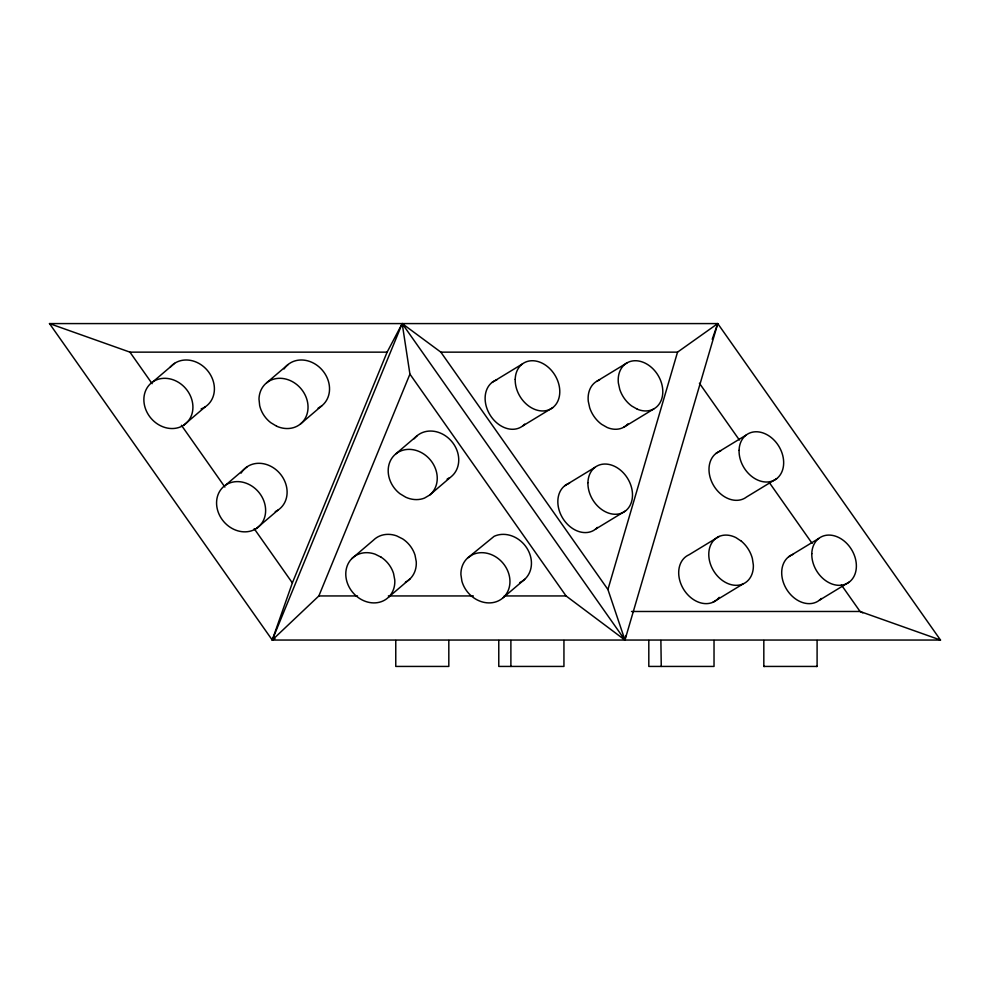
<?xml version="1.0" encoding="UTF-8"?>
<svg xmlns="http://www.w3.org/2000/svg" width="990" height="990" viewBox="0 0 990 990"><rect width="100%" height="100%" fill="white"/><g stroke="black" fill="none" stroke-linecap="round" stroke-linejoin="round"><path stroke-width="1.49" d="M448.817 640.481L448.817 666.431L395.765 666.431L395.765 640.481M563.941 640.481L563.941 666.431L498.774 666.431L498.774 640.481M510.889 666.431L510.889 640.481M714.025 640.481L714.025 666.431L648.809 666.431L648.809 640.481M660.887 640.481L661.258 666.431M817.096 640.481L817.096 666.431L763.822 666.431L763.822 640.481M440.859 352.155L677.531 352.143L717.75 323.582L940.5 640.047L272.25 640.047L49.5 323.582L717.75 323.582L624.95 640.06L607.922 589.508L440.859 352.155L402.2 323.582L409.922 374.133L566.057 595.943L624.95 640.06L625.742 635.543M607.922 589.508L677.531 352.143M624.95 640.06L402.2 323.582L387.115 352.155L292.359 582.912L272.25 640.047L274.972 638.661M712.218 339.285L717.75 323.582M402.2 323.582L272.25 640.047L318.854 595.943L409.922 374.133M153.079 381.67L174.562 363.355M183.707 425.18A26.643 22.857 49.5 0 0 177.321 381.67A26.643 22.857 49.5 0 0 144.144 403.425A26.643 22.857 49.5 0 0 183.707 425.18L205.19 406.865M266.595 382.845L288.078 364.53M225.782 484.976L247.265 466.661M300.44 424.017L321.923 405.69M256.41 528.487A26.643 22.857 49.5 0 0 250.037 484.976A26.643 22.857 49.5 0 0 216.847 506.732A26.643 22.857 49.5 0 0 256.41 528.487L277.893 510.172M395.79 453.903L417.285 435.588M351.896 558.546L373.379 540.231A26.643 22.857 49.5 0 1 396.619 535.862L402.67 538.894A26.643 22.857 49.5 0 1 415.02 555.105L416.258 561.652A26.643 22.857 49.5 0 1 405.38 582.244M429.635 495.074A26.643 22.857 49.5 0 0 428.93 458.345A26.643 22.857 49.5 0 0 392.968 456.724A26.643 22.857 49.5 0 0 399.948 493.725L405.801 497.252A26.643 22.857 49.5 0 0 424.475 498.094L429.635 495.074L451.131 476.747A26.643 22.857 49.5 0 0 450.215 439.808A26.643 22.857 49.5 0 0 414.142 438.793M388.711 597.032L410.194 578.717M467.676 557.927L472.663 554.623A26.643 22.857 49.5 0 1 507.4 570.141A26.643 22.857 49.5 0 1 494.369 602.291A26.643 22.857 49.5 0 1 461.897 581.179L460.907 574.621A26.643 22.857 49.5 0 1 467.676 557.927L494.146 536.308A26.643 22.857 49.5 0 1 527.856 549.759A26.643 22.857 49.5 0 1 519.688 582.64M503.18 597.663L524.675 579.336M492.104 382.4L522.188 364.085M522.732 425.923L552.816 407.608M597.081 381.101L627.165 362.786M623.762 427.222L653.846 408.907M564.807 485.706L594.891 467.391M715.968 453.457L746.052 435.142M595.436 529.217L625.519 510.902M776.68 478.653L746.596 496.968A26.643 20.456 58.7 0 1 713.221 484.828A26.643 20.456 58.7 0 1 720.683 450.945M719.148 536.444L689.065 554.759A26.643 20.456 58.7 0 0 684.832 591.154A26.643 20.456 58.7 0 0 719.21 597.354M712.911 602.279L742.995 583.964M788.684 556.764L818.767 538.449M819.312 600.274L849.395 581.959M447.109 479.111L449.398 477.762M49.5 323.582L129.938 352.143L387.115 352.155M318.854 595.943L357.477 595.943M388.377 595.943L473.356 595.943M504.257 595.943L566.057 595.943M631.509 611.486L860.062 611.474L940.5 640.047M763.822 666.431L764.565 666.431M816.354 666.431L817.096 666.431M862.797 612.872L860.062 611.474L841.426 585.003M699.41 383.241L739.357 439.981M769.527 482.86L812.134 543.386M129.938 352.143L152.126 383.675M181.417 425.279L224.903 487.068M254.195 528.685L292.359 582.912M284.056 368.961A26.643 22.857 49.5 0 1 322.196 370.037A26.643 22.857 49.5 0 1 318.124 408.115M170.119 367.339A26.643 22.857 49.5 0 1 208.519 371.844A26.643 22.857 49.5 0 1 201.143 408.907M241.102 473.121A26.643 22.857 49.5 0 1 279.576 473.121A26.643 22.857 49.5 0 1 275.269 511.62M524.712 424.091A26.643 20.456 58.7 0 1 490.236 415.268A26.643 20.456 58.7 0 1 496.819 379.888M627.932 423.856A26.643 20.456 58.7 0 1 607.216 427.507L601.611 424.314A26.643 20.456 58.7 0 1 589.706 407.818L588.27 401.259A26.643 20.456 58.7 0 1 599.532 379.987M821.292 598.455A26.643 20.456 58.7 0 1 786.815 589.632A26.643 20.456 58.7 0 1 793.398 554.251M597.428 527.398A26.643 20.456 58.7 0 1 562.951 518.574A26.643 20.456 58.7 0 1 569.535 483.194M381.187 557.209L375.123 554.177A26.643 22.857 49.5 0 0 345.931 571.292A26.643 22.857 49.5 0 0 369.716 602.526A26.643 22.857 49.5 0 0 394.775 579.979L393.537 573.42A26.643 22.857 49.5 0 0 381.187 557.209M637.3 409.192L631.694 405.999A26.643 20.456 58.7 0 1 619.789 389.503L618.354 382.944A26.643 20.456 58.7 0 1 639.825 361.239A26.643 20.456 58.7 0 1 662.768 393.042A26.643 20.456 58.7 0 1 637.3 409.192M276.606 426.195L270.753 422.668A26.643 22.857 49.5 0 1 259.677 405.615L258.996 399.057A26.643 22.857 49.5 0 1 286.234 379.158A26.643 22.857 49.5 0 1 307.556 412.026A26.643 22.857 49.5 0 1 276.606 426.195M741.436 541.258L735.966 537.632A26.643 20.456 58.7 0 0 708.976 551.183A26.643 20.456 58.7 0 0 730.026 584.347A26.643 20.456 58.7 0 0 753.353 565.03L752.363 558.484A26.643 20.456 58.7 0 0 741.436 541.258M515.208 379.343A26.643 20.456 58.7 0 0 548.101 410.107A26.643 20.456 58.7 0 0 549.19 368.082A26.643 20.456 58.7 0 0 515.208 379.343M739.072 450.4A26.643 20.456 58.7 0 0 771.965 481.165A26.643 20.456 58.7 0 0 773.066 439.127A26.643 20.456 58.7 0 0 739.072 450.4M811.788 553.695A26.643 20.456 58.7 0 0 844.68 584.471A26.643 20.456 58.7 0 0 845.769 542.433A26.643 20.456 58.7 0 0 811.788 553.695M587.924 482.65A26.643 20.456 58.7 0 0 620.804 513.414A26.643 20.456 58.7 0 0 621.906 471.389A26.643 20.456 58.7 0 0 587.924 482.65"/></g></svg>
